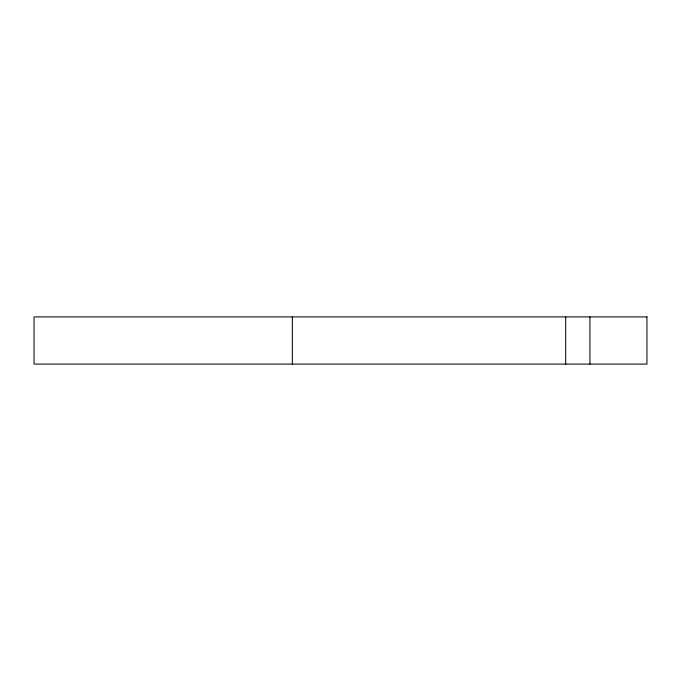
<?xml version="1.0" encoding="UTF-8"?>
<svg xmlns="http://www.w3.org/2000/svg" width="681" height="681" viewBox="0 0 681 681"><rect width="100%" height="100%" fill="white"/><g stroke="black" fill="none" stroke-linecap="round" stroke-linejoin="round"><path stroke-width="1.02" d="M589.942 316.912L589.942 364.088M565.698 316.912L565.698 364.088M292.345 316.912L292.345 364.088M646.95 316.912L34.05 316.912L34.05 364.088L646.95 364.088L646.95 316.912"/></g></svg>
